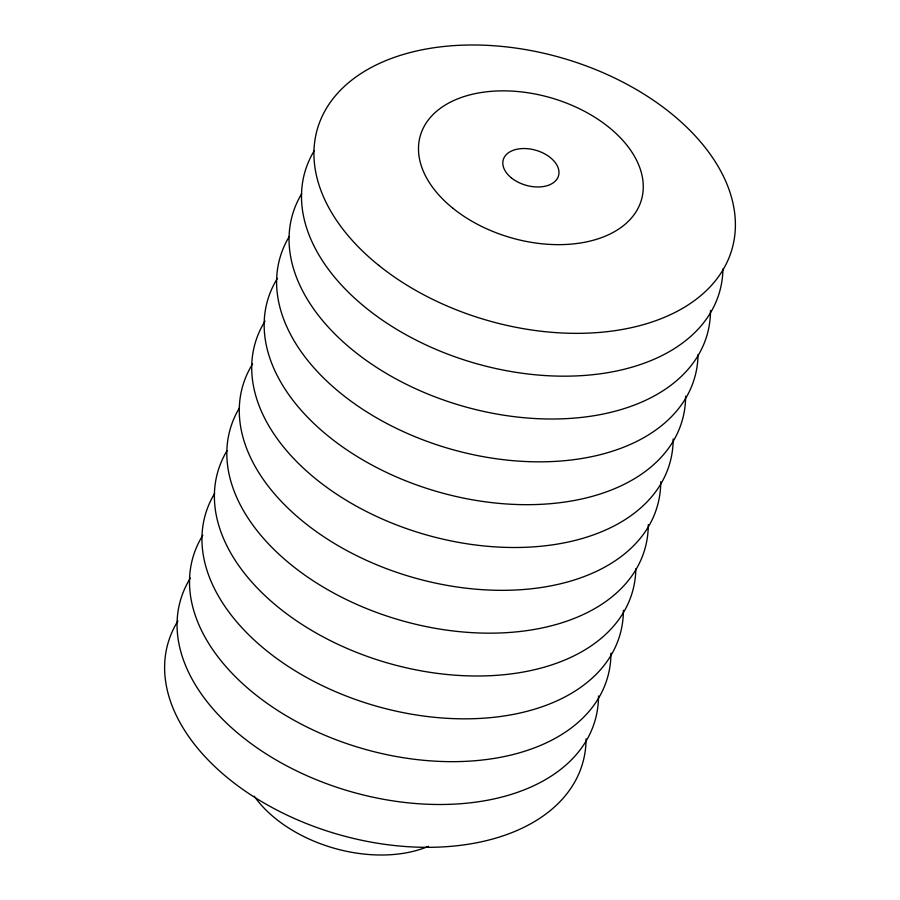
<?xml version="1.0" encoding="UTF-8"?>
<svg xmlns="http://www.w3.org/2000/svg" width="900" height="900" viewBox="0 0 900 900"><rect width="100%" height="100%" fill="white"/><g stroke="black" fill="none" stroke-linecap="round" stroke-linejoin="round"><path stroke-width="1.35" d="M722.936 268.875A215.831 136.418 16.2 0 1 474.716 363.161A215.831 136.418 16.2 0 1 314.156 150.862M710.505 310.466A215.831 136.418 16.2 0 1 463.196 406.26A215.831 136.418 16.2 0 1 301.714 193.691M698.051 354.544A215.831 136.418 16.2 0 1 449.82 448.819A215.831 136.418 16.2 0 1 289.271 236.52M685.62 396.124A215.831 136.418 16.2 0 1 437.377 491.659A215.831 136.418 16.2 0 1 277.47 278.291M673.178 438.964A215.831 136.418 16.2 0 1 424.935 534.488A215.831 136.418 16.2 0 1 265.028 321.12M660.735 481.793A215.831 136.418 16.2 0 1 412.493 577.316A215.831 136.418 16.2 0 1 252.585 363.96M648.293 524.621A215.831 136.418 16.2 0 1 400.973 620.415A215.831 136.418 16.2 0 1 239.49 407.846M635.839 568.699A215.831 136.418 16.2 0 1 387.608 662.985A215.831 136.418 16.2 0 1 227.047 450.686M623.396 610.29A215.831 136.418 16.2 0 1 376.088 706.084A215.831 136.418 16.2 0 1 214.605 493.515M610.954 653.119A215.831 136.418 16.2 0 1 362.711 748.643A215.831 136.418 16.2 0 1 202.815 535.286M598.511 695.947A215.831 136.418 16.2 0 1 350.269 791.482A215.831 136.418 16.2 0 1 190.373 578.115M586.069 738.788A215.831 136.418 16.2 0 1 337.826 834.311A215.831 136.418 16.2 0 1 177.93 620.944M428.479 846.304A115.11 72.754 16.2 0 1 254.227 796.207M511.425 177.907A28.777 18.191 16.2 0 0 558.169 176.816A28.777 18.191 16.2 0 0 523.058 148.545A28.777 18.191 16.2 0 0 511.425 177.907M453.049 208.373A115.11 72.754 16.2 0 0 640.012 203.985A115.11 72.754 16.2 0 0 499.59 90.9A115.11 72.754 16.2 0 0 453.049 208.373M378.72 265.331A215.831 136.418 16.2 0 0 729.281 257.108A215.831 136.418 16.2 0 0 465.986 45.068A215.831 136.418 16.2 0 0 378.72 265.331"/></g></svg>
